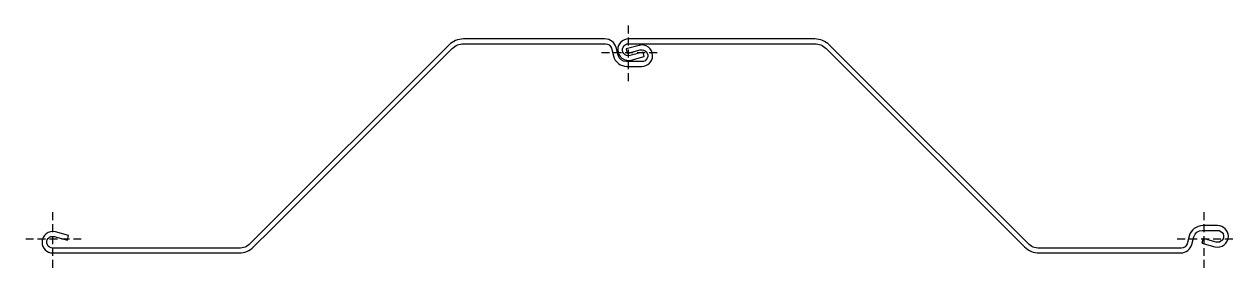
# Model space of a CAD drawing. Header units: millimetres. Extents: x -36 to 1486, y -36 to 271.
import ezdxf

# ---------------------------------------------------------------- set-up
doc = ezdxf.new("R2010")
doc.units = ezdxf.units.MM
doc.linetypes.add('DASHED', pattern=[0.75, 0.5, -0.25])
doc.layers.add('ref', color=251, linetype='Continuous', plot=False)

msp = doc.modelspace()

# ---------------------------------------------------------------- linework, layer by layer
for points in [[(0, -11.2, -1.140281), (1.9, 3.5), (18.4, -0.9), (19.9, 4.9), (3.5, 9.3, 0.493145), (-13.5, -3.8, 0.414214), (0, -17.2), (234.5, -17.2, 0.198913), (252.9, -9.6), (275.3, 12.8), (503.1, 240.5, -0.198913), (517.2, 246.4), (696.2, 246.4, -0.340671), (703.4, 240.8), (706, 231.1, 0.340671), (723.1, 217.9), (741.8, 217.9, 0.414214), (755.3, 231.4, 0.493145), (738.4, 244.4), (721.9, 240), (723.5, 234.2), (739.9, 238.6, -1.140281), (741.8, 223.9), (722.3, 223.9, -0.340671), (712, 231.9), (709.4, 241.6, 0.340671), (695.4, 252.4), (517.2, 252.4, 0.198913), (498.8, 244.8), (248.7, -5.4, -0.198913), (234.5, -11.2)], [(1420.4, -17.2, 0.340671), (1434.4, -6.4), (1437, 3.2, -0.340671), (1447.3, 11.2), (1466.8, 11.2, -1.140281), (1464.9, -3.5), (1448.5, 0.9), (1446.9, -4.9), (1463.4, -9.3, 0.493145), (1480.3, 3.8, 0.414214), (1466.8, 17.2), (1448.1, 17.2, 0.340671), (1431, 4), (1428.4, -5.7, -0.340671), (1421.2, -11.2), (1242.2, -11.2, -0.198913), (1228.1, -5.4), (1000.3, 222.4), (977.9, 244.8, 0.198913), (959.5, 252.4), (725, 252.4, 0.414214), (711.5, 238.9, 0.493145), (728.5, 225.8), (744.9, 230.2), (743.4, 236), (726.9, 231.6, -1.140281), (725, 246.4), (959.5, 246.4, -0.198913), (973.7, 240.5), (1223.8, -9.6, 0.198913), (1242.2, -17.2)]]:
    msp.add_lwpolyline(points, format="xyb", close=True)
at = {"layer": 'ref', "linetype": 'DASHED', "ltscale": 20}
for p, q in [((725, 199.2), (725, 271.1)), ((761, 235.1), (689, 235.1)), ((0, -36), (0, 36)), ((1450, -36), (1450, 36)), ((36, 0), (-36, 0)), ((1486, 0), (1414, 0))]:
    msp.add_line(p, q, dxfattribs=at)

doc.saveas('drawing.dxf')
